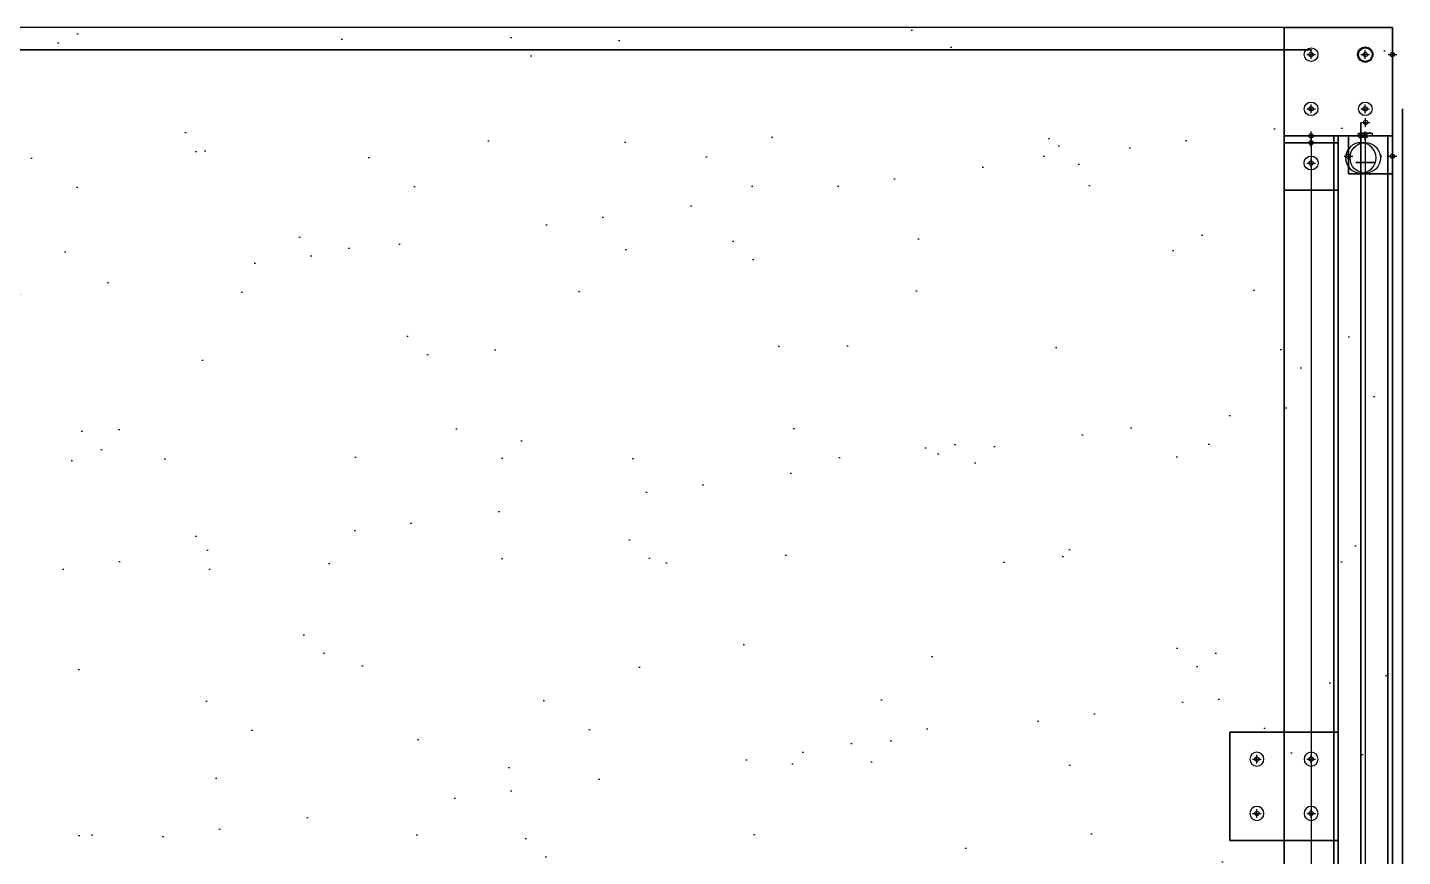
# Model space of a CAD drawing. Header units: inches. Extents: x -12.9 to 39.7, y -22.4 to 37.3.
# Drawn here: x 14.31 to 39.69, y 12.2 to 27.5 of the extents above; entities that cross this region are included whole.
import ezdxf

# ---------------------------------------------------------------- set-up
doc = ezdxf.new("R2010")
doc.units = ezdxf.units.IN
doc.header["$MEASUREMENT"] = 0
doc.header["$PDMODE"] = 34
doc.header["$PDSIZE"] = 0.08
for name, color, linetype in [('AQME Center Lines', 7, 'Continuous'), ('AQME Holes', 7, 'Continuous'), ('AQME Points', 7, 'Continuous'), ('AQME TSlots', 7, 'Continuous')]:
    doc.layers.add(name, color=color, linetype=linetype)

# ---------------------------------------------------------------- blocks, each defined once
blk = doc.blocks.new('AQME_7042_20110812193125')
at = {"layer": 'AQME Holes', "color": 4}
blk.add_circle((0, 0), 0.281, dxfattribs=at)
blk = doc.blocks.new('AQME_7042_20110812193140')
at = {"layer": 'AQME Holes', "color": 4}
blk.add_circle((0, 0), 0.281, dxfattribs=at)
blk = doc.blocks.new('AQME_1010_20110812193141', base_point=(0.5, 0.5))
for points in [[(0, 0), (1, 0), (1, 1), (0, 1)], [(1, 1), (0, 1), (0, 1, 24), (1, 1, 24)], [(0, 1), (0, 0), (0, 0, 24), (0, 1, 24)], [(0, 0, 24), (1, 0, 24), (1, 1, 24), (0, 1, 24)], [(1, 0), (1, 1), (1, 1, 24), (1, 0, 24)], [(0, 0), (1, 0), (1, 0, 24), (0, 0, 24)]]:
    blk.add_3dface(points)
at = {"layer": 'AQME Points', "color": 3}
blk.add_point((0.5, 0.5), dxfattribs=at)
at = {"layer": 'AQME Points', "color": 2}
blk.add_point((0.5, 0.5, 24), dxfattribs=at)
at = {"layer": 'AQME TSlots', "color": 1}
for p, q in [((0.5, 1), (0.5, 1, 24)), ((0, 0.5), (0, 0.5, 24)), ((1, 0.5), (1, 0.5, 24)), ((0.5, 0), (0.5, 0, 24))]:
    blk.add_line(p, q, dxfattribs=at)
at = {"extrusion": (0, 1, 0), "rotation": 179.9999999999998}
blk.add_blockref('AQME_7042_20110812193140', (-0.5, 23.594, 1), dxfattribs=at)
at = {"extrusion": (0, 1, 0)}
blk.add_blockref('AQME_7042_20110812193125', (-0.5, 0.406, 1), dxfattribs=at)
blk = doc.blocks.new('AQME_4108_20120403180750')
at = {"color": 1}
blk.add_circle((0, 0.5), 0.129, dxfattribs=at)
at = {"color": 1, "extrusion": (0, 1, 0)}
blk.add_circle((0, 0.5), 0.129, dxfattribs=at)
at = {"color": 3}
for p in [(0, 0.5), (0, 0)]:
    blk.add_point(p, dxfattribs=at)
at = {"color": 2}
blk.add_point((0, 0.5, 0.125), dxfattribs=at)
at = {"color": 2, "extrusion": (0, 1, 0)}
blk.add_point((0, 0.125, 0.5), dxfattribs=at)
at = {"color": 3, "extrusion": (0, 1, 0)}
blk.add_point((0, 0, 0.5), dxfattribs=at)
for points in [[(0.5, 0), (0.5, 1), (-0.5, 1), (-0.5, 0)], [(0.5, 0.125, 0.125), (0.5, 1, 0.125), (-0.5, 1, 0.125), (-0.5, 0.125, 0.125)], [(0.5, 1), (-0.5, 1), (-0.5, 1, 0.125), (0.5, 1, 0.125)], [(0.5, 0.125, 0.125), (-0.5, 0.125, 0.125), (-0.5, 0.125, 1), (0.5, 0.125, 1)], [(-0.5, 0, 1), (0.5, 0, 1), (0.5, 0.125, 1), (-0.5, 0.125, 1)]]:
    blk.add_3dface(points)
for points, invisible_edges in [([(-0.5, 1), (-0.5, 0), (-0.5, 0, 0.125), (-0.5, 1, 0.125)], 4), ([(0.5, 0), (0.5, 1), (0.5, 1, 0.125), (0.5, 0, 0.125)], 4), ([(-0.5, 0.125, 0.125), (-0.5, 0, 0.125), (-0.5, 0, 1), (-0.5, 0.125, 1)], 1), ([(0.5, 0), (-0.5, 0), (-0.5, 0, 0.125), (0.5, 0, 0.125)], 4), ([(-0.5, 0, 0.125), (-0.5, 0, 1), (0.5, 0, 1), (0.5, 0, 0.125)], 8), ([(0.5, 0, 1), (0.5, 0, 0.125), (0.5, 0.125, 0.125), (0.5, 0.125, 1)], 2)]:
    blk.add_3dface(points, dxfattribs=dict(invisible_edges=invisible_edges))
blk = doc.blocks.new('AQME_4167_20120403184215')
at = {"color": 1}
for centre in [(0, 1), (1, 1), (0, 0), (1, 0)]:
    blk.add_circle(centre, 0.129, dxfattribs=at)
at = {"color": 3}
for p in [(0, 1), (1, 1), (0, 0), (1, 0)]:
    blk.add_point(p, dxfattribs=at)
at = {"color": 2}
for p in [(0, 1, 0.188), (1, 1, 0.188), (0, 0, 0.188), (1, 0, 0.188)]:
    blk.add_point(p, dxfattribs=at)
for points in [[(1.5, 1.5), (-0.5, 1.5), (-0.5, 1.5, 0.188), (1.5, 1.5, 0.188)], [(-0.5, 1.5), (-0.5, -0.5), (-0.5, -0.5, 0.188), (-0.5, 1.5, 0.188)], [(1.5, -0.5), (1.5, 1.5), (1.5, 1.5, 0.188), (1.5, -0.5, 0.188)], [(-0.5, -0.5), (1.5, -0.5), (1.5, -0.5, 0.188), (-0.5, -0.5, 0.188)]]:
    blk.add_3dface(points)
at = {"invisible_edges": 14}
for points in [[(-0.5, 1.5), (1.5, 1.5), (0.5, 0.5)], [(1.5, 1.5, 0.188), (-0.5, 1.5, 0.188), (0.5, 0.5, 0.188)], [(-0.5, -0.5), (-0.5, 1.5), (0.5, 0.5)], [(-0.5, 1.5, 0.188), (-0.5, -0.5, 0.188), (0.5, 0.5, 0.188)], [(1.5, 1.5), (1.5, -0.5), (0.5, 0.5)], [(1.5, -0.5, 0.188), (1.5, 1.5, 0.188), (0.5, 0.5, 0.188)], [(1.5, -0.5), (-0.5, -0.5), (0.5, 0.5)], [(-0.5, -0.5, 0.188), (1.5, -0.5, 0.188), (0.5, 0.5, 0.188)]]:
    blk.add_3dface(points, dxfattribs=at)
blk = doc.blocks.new('AQME_2427_20120404103638')
at = {"extrusion": (0, 1, 0)}
for p, q in [((-0.125, 0.5), (-0.312, 0.5)), ((-0.312, 0.5), (-0.312, 0.5, 0.7)), ((-0.312, 0.5, 0.7), (0.5, 0.5, 0.7)), ((-0.125, 0.5), (-0.125, 0.5, -0.05)), ((-0.125, 0.5, -0.05), (0.125, 0.5, -0.05)), ((0.5, 0.5), (0.125, 0.5)), ((0.125, 0.5, -0.05), (0.125, 0.5)), ((0.5, 0.5, 0.7), (0.5, 0.5))]:
    blk.add_line(p, q, dxfattribs=at)
at = {"color": 1, "extrusion": (-1, 0, 0)}
blk.add_circle((-0.25, 0.375, 0.312), 0.125, dxfattribs=at)
at = {"color": 1}
for centre, radius in [((0, 0, 0.49), 0.173), ((0, 0, -0.05), 0.101)]:
    blk.add_circle(centre, radius, dxfattribs=at)
at = {"color": 2, "extrusion": (-1, 0, 0)}
for p in [(-0.312, 0.25, 0.375), (0.5, 0.25, 0.375)]:
    blk.add_point(p, dxfattribs=at)
at = {"color": 3}
blk.add_point((0, 0), dxfattribs=at)
at = {"invisible_edges": 8}
for points in [[(0.5, 0.5), (0.5, 0.5, 0.7), (-0.312, 0.5, 0.7), (-0.312, 0.5)], [(-0.125, 0.5), (-0.125, 0.5, -0.05), (0.125, 0.5, -0.05), (0.125, 0.5)], [(0.5, -0.25), (0.5, -0.25, 0.7), (-0.312, -0.25, 0.7), (-0.312, -0.25)], [(-0.125, -0.25), (-0.125, -0.25, -0.05), (0.125, -0.25, -0.05), (0.125, -0.25)]]:
    blk.add_3dface(points, dxfattribs=at)
blk = doc.blocks.new('AQME_2614-S_20110813145048', base_point=(0, 0, 0.088))
h = blk.add_hatch()
h.set_pattern_fill('AR-SAND', color=8, scale=2, style=0)
h.paths.add_polyline_path([(0, 0), (0, -24.5), (47.5, -24.5), (47.5, 0)])
at = {"color": 1}
for p, q in [((0, 0), (0, -24.5)), ((47.5, 0), (0, 0)), ((47.5, -24.5), (47.5, 0)), ((0, -24.5), (47.5, -24.5))]:
    blk.add_line(p, q, dxfattribs=at)
at = {"invisible_edges": 15}
for points in [[(0, 0), (0, -24.5), (47.5, -24.5), (47.5, 0)], [(0, 0, 0.177), (0, -24.5, 0.177), (47.5, -24.5, 0.177), (47.5, 0, 0.177)]]:
    blk.add_3dface(points, dxfattribs=at)
at = {"layer": 'AQME Points', "color": 3}
blk.add_point((0, 0, 0.088), dxfattribs=at)
blk = doc.blocks.new('AQME_7507_20120404113447')
at = {"color": 1}
blk.add_circle((0, 0.5), 0.141, dxfattribs=at)
at = {"layer": 'AQME Points', "color": 3}
for p in [(0, 0), (0, 0, 0.177)]:
    blk.add_point(p, dxfattribs=at)
blk = doc.blocks.new('AQME_2614-S_20120404113505', base_point=(0, 0, 0.088))
h = blk.add_hatch()
h.set_pattern_fill('AR-SAND', color=8, scale=2, style=0)
h.paths.add_polyline_path([(0, 0), (0, -28), (40, -28), (40, 0)])
at = {"color": 1}
for p, q in [((40, 0), (0, 0)), ((40, -28), (40, 0))]:
    blk.add_line(p, q, dxfattribs=at)
at = {"invisible_edges": 15}
for points in [[(0, 0, 0.177), (0, -28, 0.177), (40, -28, 0.177), (40, 0, 0.177)], [(0, 0), (0, -28), (40, -28), (40, 0)]]:
    blk.add_3dface(points, dxfattribs=at)
at = {"rotation": 90}
blk.add_blockref('AQME_7507_20120404113447', (40, -0.5), dxfattribs=at)
blk = doc.blocks.new('AQME_2614-S_20120404113629', base_point=(0, 0, 0.088))
h = blk.add_hatch()
h.set_pattern_fill('AR-SAND', color=8, scale=2, style=0)
h.paths.add_polyline_path([(0, 0), (0, -36.5), (58.5, -36.5), (58.5, 0)])
at = {"color": 1}
for p, q in [((0, 0), (0, -36.5)), ((58.5, -36.5), (58.5, 0)), ((0, -36.5), (58.5, -36.5))]:
    blk.add_line(p, q, dxfattribs=at)
at = {"invisible_edges": 15}
blk.add_3dface([(0, 0), (0, -36.5), (58.5, -36.5), (58.5, 0)], dxfattribs=at)
blk = doc.blocks.new('AQME_2454_20110915165342', base_point=(0, 0, 0.093))
at = {"color": 1}
for p, q in [((0, 0), (0, -12)), ((26, 0), (0, 0)), ((26, -12), (26, 0)), ((0, -12), (26, -12))]:
    blk.add_line(p, q, dxfattribs=at)
at = {"invisible_edges": 15}
for points in [[(0, 0), (0, -12), (26, -12), (26, 0)], [(0, 0, 0.187), (0, -12, 0.187), (26, -12, 0.187), (26, 0, 0.187)]]:
    blk.add_3dface(points, dxfattribs=at)
at = {"layer": 'AQME Points', "color": 3}
blk.add_point((0, 0, 0.093), dxfattribs=at)
blk = doc.blocks.new('AQME_2020_20120404133111', base_point=(0.5, 0.5))
at = {"color": 4}
for centre in [(0.5, 1.5, 60), (1.5, 1.5, 60), (0.5, 0.5, 60), (1.5, 0.5, 60)]:
    blk.add_circle(centre, 0.125, dxfattribs=at)
for points in [[(0, 0), (2, 0), (2, 2), (0, 2)], [(2, 2), (0, 2), (0, 2, 60), (2, 2, 60)], [(0, 2), (0, 0), (0, 0, 60), (0, 2, 60)], [(0, 0, 60), (2, 0, 60), (2, 2, 60), (0, 2, 60)], [(2, 0), (2, 2), (2, 2, 60), (2, 0, 60)], [(0, 0), (2, 0), (2, 0, 60), (0, 0, 60)]]:
    blk.add_3dface(points)
at = {"layer": 'AQME Center Lines', "color": 6}
for p, q in [((1, 2), (1, 2, 60)), ((0, 1), (0, 1, 60)), ((2, 1), (2, 1, 60)), ((1, 0), (1, 0, 60))]:
    blk.add_line(p, q, dxfattribs=at)
at = {"layer": 'AQME Points', "color": 3}
for p in [(0.5, 1.5), (1.5, 1.5), (0.5, 0.5), (1.5, 0.5)]:
    blk.add_point(p, dxfattribs=at)
at = {"layer": 'AQME Points', "color": 2}
for p in [(0.5, 1.5, 60), (1.5, 1.5, 60), (0.5, 0.5, 60), (1.5, 0.5, 60)]:
    blk.add_point(p, dxfattribs=at)
at = {"layer": 'AQME TSlots', "color": 1}
for p, q in [((0.5, 2), (0.5, 2, 60)), ((1.5, 2), (1.5, 2, 60)), ((0, 1.5), (0, 1.5, 60)), ((2, 1.5), (2, 1.5, 60)), ((0, 0.5), (0, 0.5, 60)), ((2, 0.5), (2, 0.5, 60)), ((0.5, 0), (0.5, 0, 60)), ((1.5, 0), (1.5, 0, 60))]:
    blk.add_line(p, q, dxfattribs=at)
blk = doc.blocks.new('AQME_1010_20120403180636', base_point=(0.5, 0.5))
for points in [[(0, 0), (1, 0), (1, 1), (0, 1)], [(1, 1), (0, 1), (0, 1, 24), (1, 1, 24)], [(0, 1), (0, 0), (0, 0, 24), (0, 1, 24)], [(0, 0, 24), (1, 0, 24), (1, 1, 24), (0, 1, 24)], [(1, 0), (1, 1), (1, 1, 24), (1, 0, 24)], [(0, 0), (1, 0), (1, 0, 24), (0, 0, 24)]]:
    blk.add_3dface(points)
at = {"layer": 'AQME Points', "color": 3}
blk.add_point((0.5, 0.5), dxfattribs=at)
at = {"layer": 'AQME Points', "color": 2}
blk.add_point((0.5, 0.5, 24), dxfattribs=at)
at = {"layer": 'AQME TSlots', "color": 1}
for p, q in [((0.5, 1), (0.5, 1, 24)), ((0, 0.5), (0, 0.5, 24)), ((1, 0.5), (1, 0.5, 24)), ((0.5, 0), (0.5, 0, 24))]:
    blk.add_line(p, q, dxfattribs=at)

msp = doc.modelspace()

# ---------------------------------------------------------------- block references
for name, p in [('AQME_2614-S_20120404113505', (-0.5, 27.5, 60.089)), ('AQME_2020_20120404133111', (38, 26))]:
    msp.add_blockref(name, p)
at = {"extrusion": (-1.77636e-15, -1, -5.32907e-15), "rotation": 90}
msp.add_blockref('AQME_2614-S_20120404113629', (1.5, 1, -27), dxfattribs=at)
at = {"extrusion": (-1, 0, -1.83691e-16), "xscale": -1}
msp.add_blockref('AQME_2454_20110915165342', (0.002, 12.625, -39.593), dxfattribs=at)
at = {"extrusion": (1, 7.10543e-15, -5.32907e-15), "xscale": -1, "rotation": 270}
msp.add_blockref('AQME_2614-S_20110813145048', (25.75, 11.75, 39.005), dxfattribs=at)
at = {"rotation": 180}
msp.add_blockref('AQME_4108_20120403180750', (38, 25.5, 24.497), dxfattribs=at)
at = {"extrusion": (0, -1, 0)}
for name, p in [('AQME_1010_20120403180636', (38, 23.997, -25.5)), ('AQME_1010_20110812193141', (39, 59.5, -25.5))]:
    msp.add_blockref(name, p, dxfattribs=at)
at = {"extrusion": (0, -1, 0), "xscale": -1}
msp.add_blockref('AQME_1010_20110812193141', (38.917, 11.5, -25.5), dxfattribs=at)
at = {"extrusion": (0, -1, 0), "xscale": -1, "rotation": 180}
for p in [(39, 4.396, -25.5), (39, 8.396, -25.5)]:
    msp.add_blockref('AQME_2427_20120404103638', p, dxfattribs=at)
at = {"extrusion": (-9.14084e-15, 0, -1), "rotation": 180}
msp.add_blockref('AQME_4167_20120403184215', (-37, 14, -1), dxfattribs=at)

doc.saveas('drawing.dxf')
